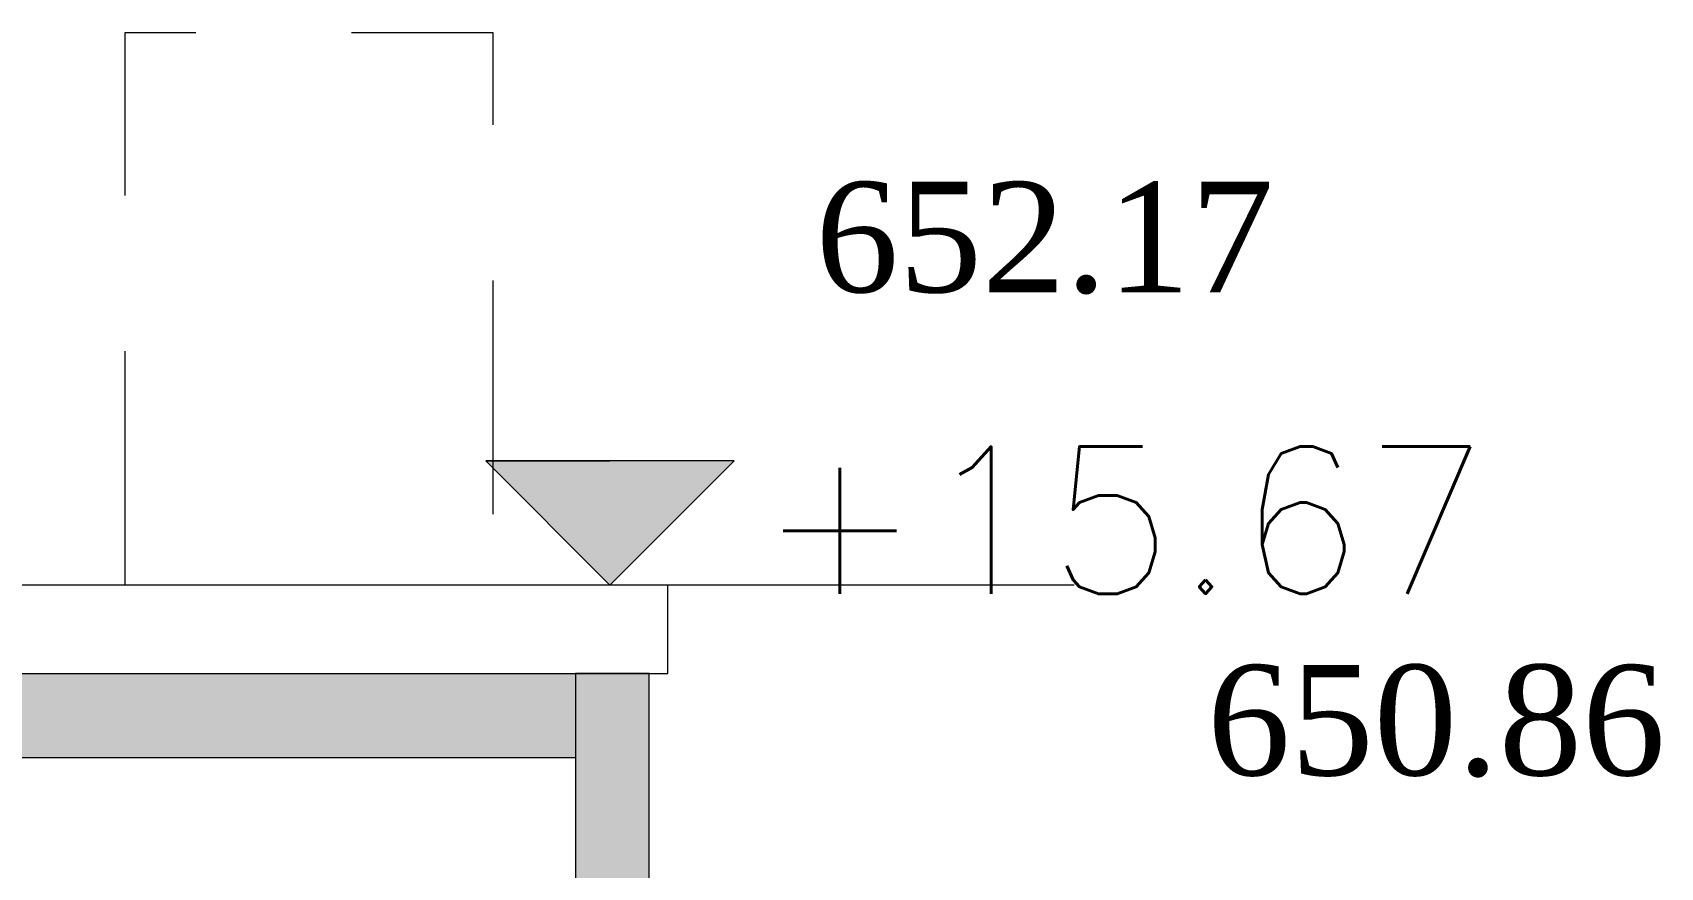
# Model space of a CAD drawing. Header units: metres. Extents: x 476297 to 476657, y 4620828 to 4621206.
# Drawn here: x 476600.059 to 476604.485, y 4621125.904 to 4621128.173 of the extents above; entities that cross this region are included whole.
import ezdxf

# ---------------------------------------------------------------- set-up
doc = ezdxf.new("R2010")
doc.units = ezdxf.units.M
doc.header["$MEASUREMENT"] = 0
doc.linetypes.add('Long Dashed', pattern=[1.058333, 0.635, -0.423333])
for name, color, linetype in [('0_Pen_No__1', 7, 'Continuous'), ('0_Pen_No__250', 7, 'Continuous'), ('New2D Drafting - General_Pen_No__1', 7, 'Continuous'), ('New2D Drafting - General_Pen_No__250', 7, 'Continuous'), ('NewNew_piketebi_Pen_No__7', 7, 'Continuous'), ('NewStructural - Bearing', 7, 'Continuous'), ('zoma_Pen_No__1', 7, 'Continuous')]:
    doc.layers.add(name, color=color, linetype=linetype)
doc.styles.add('GENERATED_STYLE_6', font='times.ttf')

msp = doc.modelspace()

# ---------------------------------------------------------------- hatches: boundary and pattern name
at = {"layer": '0_Pen_No__250', "linetype": 'Continuous', "lineweight": 0}
msp.add_hatch(color=142, dxfattribs=at).paths.add_polyline_path([(476601.6287, 4621126.6714), (476601.9662, 4621127.0091), (476601.291, 4621127.009)])
at = {"layer": 'New2D Drafting - General_Pen_No__250', "linetype": 'Continuous', "lineweight": 0}
for color, points in [(7, [(476599.6355, 4621126.2018), (476599.6355, 4621126.4318), (476601.5353, 4621126.4318), (476601.5353, 4621126.2018)]), (154, [(476601.7354, 4621110.2027), (476601.7354, 4621126.4318), (476601.5353, 4621126.4318), (476601.5353, 4621110.2027)])]:
    msp.add_hatch(color=color, dxfattribs=at).paths.add_polyline_path(points)

# ---------------------------------------------------------------- linework, layer by layer
at = {"layer": '0_Pen_No__1', "color": 7, "linetype": 'Continuous', "lineweight": 0, "flags": 128}
for points in [[(476601.6287, 4621126.6714), (476601.291, 4621127.009), (476601.6286, 4621127.009)], [(476601.6287, 4621126.6714), (476601.9662, 4621127.0091), (476601.6286, 4621127.009)], [(476602.891, 4621126.6717), (476601.291, 4621126.6713)]]:
    msp.add_lwpolyline(points, dxfattribs=at)
at = {"layer": '0_Pen_No__250', "color": 142, "linetype": 'Continuous', "lineweight": 0, "flags": 128}
msp.add_lwpolyline([(476601.6287, 4621126.6714), (476601.9662, 4621127.0091), (476601.291, 4621127.009)], close=True, dxfattribs=at)
at = {"layer": 'New2D Drafting - General_Pen_No__1', "color": 252, "linetype": 'Long Dashed', "lineweight": 0, "flags": 128}
msp.add_lwpolyline([(476600.31, 4621126.6724), (476600.31, 4621128.1735), (476601.31, 4621128.1735), (476601.31, 4621126.6724)], dxfattribs=at)
at = {"layer": 'New2D Drafting - General_Pen_No__250', "color": 7, "linetype": 'Continuous', "lineweight": 0, "flags": 128}
for points in [[(476599.6355, 4621126.2018), (476599.6355, 4621126.4318), (476601.5353, 4621126.4318), (476601.5353, 4621126.2018)], [(476601.7354, 4621110.2027), (476601.7354, 4621126.4318), (476601.5353, 4621126.4318), (476601.5353, 4621110.2027)]]:
    msp.add_lwpolyline(points, close=True, dxfattribs=at)
at = {"layer": 'NewStructural - Bearing', "color": 7, "linetype": 'Continuous', "lineweight": 0}
msp.add_lwpolyline([(476599.3858, 4621126.4318), (476601.7858, 4621126.4318), (476601.7858, 4621126.6714), (476599.3858, 4621126.6714)], close=True, dxfattribs=at)

# ---------------------------------------------------------------- texts
at = {"layer": 'NewNew_piketebi_Pen_No__7', "color": 1, "linetype": 'Continuous', "lineweight": 0, "char_height": 0.3, "attachment_point": 4, "style": 'GENERATED_STYLE_6'}
for s, insert in [('\\A1;{\\pql;\\fTimes New Roman|b0|i0|c0|p18;65\\fTimes New Roman|b0|i0|c0|p18;2\\fTimes New Roman|b0|i0|c0|p18;.\\fTimes New Roman|b0|i0|c0|p18;17}', (476602.1873, 4621127.6146)), ('\\A1;{\\pql;\\fTimes New Roman|b0|i0|c0|p18;6\\fTimes New Roman|b0|i0|c0|p18;50\\fTimes New Roman|b0|i0|c0|p18;.\\fTimes New Roman|b0|i0|c0|p18;86}', (476603.2525, 4621126.3015))]:
    msp.add_mtext(s, dxfattribs=dict(at, insert=insert))
at = {"layer": 'zoma_Pen_No__1', "color": 142, "linetype": 'Continuous', "lineweight": 0, "insert": (476602.031, 4621126.6479), "char_height": 0.4, "attachment_point": 7, "rotation": 0.014}
msp.add_mtext('\\A1;{\\pql;\\Ftxt.shx;+1\\Ftxt.shx;5\\Ftxt.shx;.\\Ftxt.shx;67}', dxfattribs=at)

doc.saveas('drawing.dxf')
